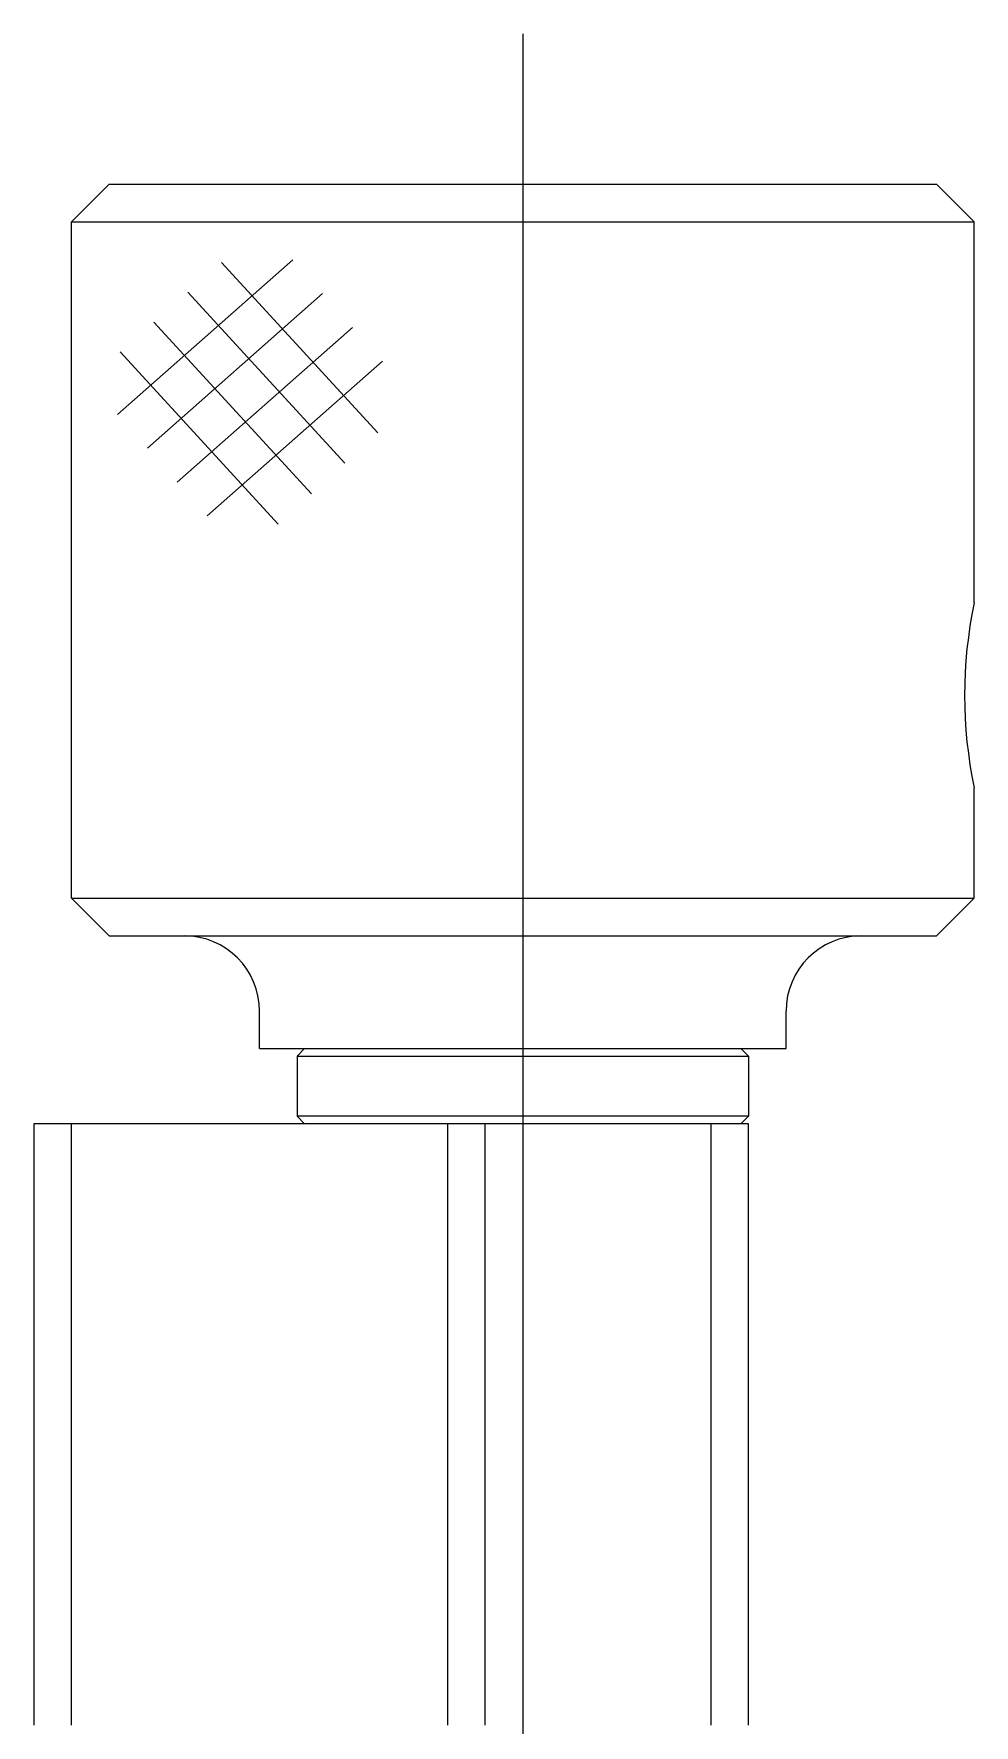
# Model space of a CAD drawing. Extents: x 1 to 222, y 0 to 167.
# Drawn here: x 51.2 to 63.7, y 97.91 to 120.41 of the extents above; entities that cross this region are included whole.
import ezdxf

# ---------------------------------------------------------------- set-up
doc = ezdxf.new("R2010")
doc.units = 0
doc.linetypes.add('CENTER', pattern=[50.8, 31.75, -6.35, 6.35, -6.35])
doc.layers.get('0').update_dxf_attribs({"linetype": 'CONTINUOUS'})
doc.layers.add('CENTER', color=1, linetype='CENTER')

msp = doc.modelspace()

# ---------------------------------------------------------------- linework, layer by layer
at = {"color": 7, "linetype": 'CONTINUOUS'}
for p, q in [((52.204, 118.409), (51.704, 117.909)), ((52.204, 118.409), (63.204, 118.409)), ((63.204, 118.409), (63.704, 117.909)), ((51.704, 117.909), (63.704, 117.909)), ((51.704, 108.909), (51.704, 117.909)), ((63.704, 112.839), (63.704, 117.909)), ((63.704, 108.909), (63.704, 110.38)), ((51.704, 108.909), (63.704, 108.909)), ((52.204, 108.409), (51.704, 108.909)), ((63.204, 108.409), (63.704, 108.909)), ((52.204, 108.409), (63.204, 108.409)), ((54.204, 106.909), (54.204, 107.409)), ((61.204, 106.909), (61.204, 107.409)), ((54.204, 106.909), (61.204, 106.909)), ((54.804, 106.909), (54.704, 106.809)), ((60.604, 106.909), (60.704, 106.809)), ((54.704, 106.809), (60.704, 106.809)), ((54.704, 106.809), (54.704, 106.009)), ((60.704, 106.809), (60.704, 106.009)), ((60.704, 106.009), (54.704, 106.009)), ((54.804, 105.909), (54.704, 106.009)), ((60.604, 105.909), (60.704, 106.009)), ((51.204, 105.909), (51.204, 97.909)), ((60.704, 105.909), (51.204, 105.909)), ((51.704, 97.909), (51.704, 105.909)), ((56.704, 105.909), (56.704, 97.909)), ((57.204, 97.909), (57.204, 105.909)), ((60.204, 105.909), (60.204, 97.909)), ((60.704, 97.909), (60.704, 105.909))]:
    msp.add_line(p, q, dxfattribs=at)
at = {"color": 3, "linetype": 'CONTINUOUS'}
for p, q in [((52.317, 115.347), (54.645, 117.403)), ((55.779, 115.102), (53.7, 117.368)), ((52.714, 114.897), (55.042, 116.953)), ((55.337, 114.696), (53.25, 116.971)), ((54.894, 114.291), (52.8, 116.574)), ((53.111, 114.447), (55.439, 116.504)), ((54.452, 113.885), (52.35, 116.177)), ((53.508, 113.998), (55.837, 116.054))]:
    msp.add_line(p, q, dxfattribs=at)
at = {"color": 7, "linetype": 'CONTINUOUS'}
for centre, radius, start, end in [((69.577, 111.609), 6, 168.1754, 191.8246), ((53.204, 107.409), 1, 0, 90), ((62.204, 107.409), 1, 90, 180)]:
    msp.add_arc(centre, radius, start, end, dxfattribs=at)
at = {"layer": 'CENTER', "color": 1, "linetype": 'CENTER'}
msp.add_line((57.704, 120.409), (57.704, 95.909), dxfattribs=at)

doc.saveas('drawing.dxf')
